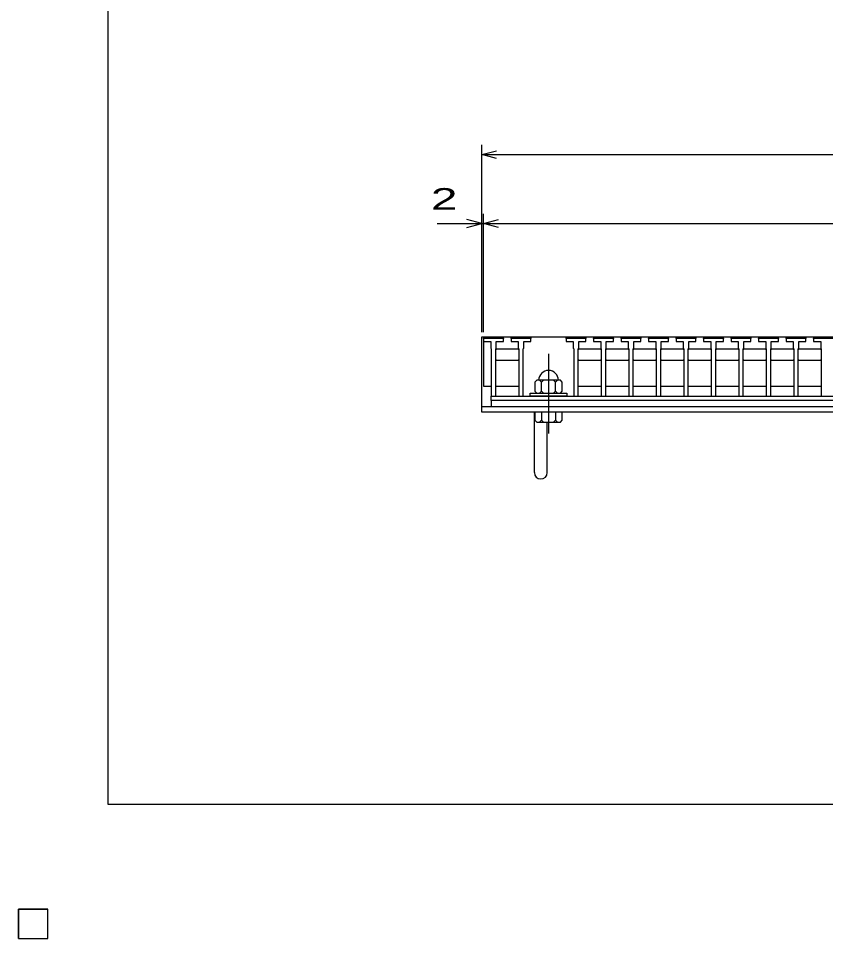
# Model space of a CAD drawing. Units: millimetres, scale not verified. Extents: x -1820 to 1731, y -1282 to 1054.
# Drawn here: x -1820 to -1001, y -1282 to -349 of the extents above; entities that cross this region are included whole.
import ezdxf
from ezdxf.enums import TextEntityAlignment as Align

# ---------------------------------------------------------------- set-up
doc = ezdxf.new("R2010")
doc.units = ezdxf.units.MM
doc.header["$LTSCALE"] = 10
doc.linetypes.add('CHAIN', pattern=[18.5, 12, -1.5, 3.5, -1.5])
for name, color, linetype, lineweight in [('0_2', 150, 'Continuous', 25), ('16', 3, 'Continuous', 25), ('19', 6, 'Continuous', 25), ('22', 2, 'Continuous', 25)]:
    doc.layers.add(name, color=color, linetype=linetype, lineweight=lineweight)
doc.styles.add('ベクトル', font='')
doc.styles.get('ベクトル').set_extended_font_data('ベクトル')

msp = doc.modelspace()

# ---------------------------------------------------------------- linework, layer by layer
at = {"layer": '0_2'}
for p, q in [((-1729, -1146.5), (-1729, 1053.5)), ((1731, -1146.5), (-1729, -1146.5))]:
    msp.add_line(p, q, dxfattribs=at)
at = {"layer": '16'}
for p, q in [((-1348, -673.5), (-1347.5, -672)), ((-1348, -672), (-352, -672)), ((-1348, -672), (-1348, -722)), ((-1347.5, -672), (-1344.6, -672)), ((-1344.6, -672), (-1344.1, -673.5)), ((-1339.95, -673.5), (-1339.45, -672)), ((-1339.45, -672), (-1336.55, -672)), ((-1336.55, -672), (-1336.05, -673.5)), ((-1331.9, -673.5), (-1331.4, -672)), ((-1331.4, -672), (-1328.5, -672)), ((-1328.5, -672), (-1328, -673.5)), ((-1320.1, -673.5), (-1319.6, -672)), ((-1319.6, -672), (-1316.7, -672)), ((-1316.7, -672), (-1316.2, -673.5)), ((-1312.05, -673.5), (-1311.55, -672)), ((-1311.55, -672), (-1308.65, -672)), ((-1308.65, -672), (-1308.15, -673.5)), ((-1304, -673.5), (-1303.5, -672)), ((-1303.5, -672), (-1300.6, -672)), ((-1300.6, -672), (-1300.1, -673.5)), ((-1264.3, -673.5), (-1263.8, -672)), ((-1263.8, -672), (-1260.9, -672)), ((-1260.9, -672), (-1260.4, -673.5)), ((-1256.25, -673.5), (-1255.75, -672)), ((-1255.75, -672), (-1252.85, -672)), ((-1252.85, -672), (-1252.35, -673.5)), ((-1248.2, -673.5), (-1247.7, -672)), ((-1247.7, -672), (-1244.8, -672)), ((-1244.8, -672), (-1244.3, -673.5)), ((-1236.4, -673.5), (-1235.9, -672)), ((-1235.9, -672), (-1233, -672)), ((-1233, -672), (-1232.5, -673.5)), ((-1228.35, -673.5), (-1227.85, -672)), ((-1227.85, -672), (-1224.95, -672)), ((-1224.95, -672), (-1224.45, -673.5)), ((-1220.3, -673.5), (-1219.8, -672)), ((-1219.8, -672), (-1216.9, -672)), ((-1216.9, -672), (-1216.4, -673.5)), ((-1208.5, -673.5), (-1208, -672)), ((-1208, -672), (-1205.1, -672)), ((-1205.1, -672), (-1204.6, -673.5)), ((-1200.45, -673.5), (-1199.95, -672)), ((-1199.95, -672), (-1197.05, -672)), ((-1197.05, -672), (-1196.55, -673.5)), ((-1192.4, -673.5), (-1191.9, -672)), ((-1191.9, -672), (-1189, -672)), ((-1189, -672), (-1188.5, -673.5)), ((-1180.6, -673.5), (-1180.1, -672)), ((-1180.1, -672), (-1177.2, -672)), ((-1177.2, -672), (-1176.7, -673.5)), ((-1172.55, -673.5), (-1172.05, -672)), ((-1172.05, -672), (-1169.15, -672)), ((-1169.15, -672), (-1168.65, -673.5)), ((-1164.5, -673.5), (-1164, -672)), ((-1164, -672), (-1161.1, -672)), ((-1161.1, -672), (-1160.6, -673.5)), ((-1152.7, -673.5), (-1152.2, -672)), ((-1152.2, -672), (-1149.3, -672)), ((-1149.3, -672), (-1148.8, -673.5)), ((-1144.65, -673.5), (-1144.15, -672)), ((-1144.15, -672), (-1141.25, -672)), ((-1141.25, -672), (-1140.75, -673.5)), ((-1136.6, -673.5), (-1136.1, -672)), ((-1136.1, -672), (-1133.2, -672)), ((-1133.2, -672), (-1132.7, -673.5)), ((-1124.8, -673.5), (-1124.3, -672)), ((-1124.3, -672), (-1121.4, -672)), ((-1121.4, -672), (-1120.9, -673.5)), ((-1116.75, -673.5), (-1116.25, -672)), ((-1116.25, -672), (-1113.35, -672)), ((-1113.35, -672), (-1112.85, -673.5)), ((-1108.7, -673.5), (-1108.2, -672)), ((-1108.2, -672), (-1105.3, -672)), ((-1105.3, -672), (-1104.8, -673.5)), ((-1096.9, -673.5), (-1096.4, -672)), ((-1096.4, -672), (-1093.5, -672)), ((-1093.5, -672), (-1093, -673.5)), ((-1088.85, -673.5), (-1088.35, -672)), ((-1088.35, -672), (-1085.45, -672)), ((-1085.45, -672), (-1084.95, -673.5)), ((-1080.8, -673.5), (-1080.3, -672)), ((-1080.3, -672), (-1077.4, -672)), ((-1077.4, -672), (-1076.9, -673.5)), ((-1069, -673.5), (-1068.5, -672)), ((-1068.5, -672), (-1065.6, -672)), ((-1065.6, -672), (-1065.1, -673.5)), ((-1060.95, -673.5), (-1060.45, -672)), ((-1060.45, -672), (-1057.55, -672)), ((-1057.55, -672), (-1057.05, -673.5)), ((-1052.9, -673.5), (-1052.4, -672)), ((-1052.4, -672), (-1049.5, -672)), ((-1049.5, -672), (-1049, -673.5)), ((-1041.1, -673.5), (-1040.6, -672)), ((-1040.6, -672), (-1037.7, -672)), ((-1037.7, -672), (-1037.2, -673.5)), ((-1033.05, -673.5), (-1032.55, -672)), ((-1032.55, -672), (-1029.65, -672)), ((-1029.65, -672), (-1029.15, -673.5)), ((-1025, -673.5), (-1024.5, -672)), ((-1024.5, -672), (-1021.6, -672)), ((-1021.6, -672), (-1021.1, -673.5)), ((-1013.2, -673.5), (-1012.7, -672)), ((-1012.7, -672), (-1009.8, -672)), ((-1009.8, -672), (-1009.3, -673.5)), ((-1005.15, -673.5), (-1004.65, -672)), ((-1004.65, -672), (-1001.75, -672)), ((-1001.75, -672), (-1001.25, -673.5)), ((-1348, -673.5), (-1348, -676.5)), ((-1328, -673.5), (-1348, -673.5)), ((-1348, -676.5), (-1340.75, -676.5)), ((-1340.75, -676.5), (-1340.75, -683.5)), ((-1335.25, -683.5), (-1335.25, -676.5)), ((-1335.25, -676.5), (-1328, -676.5)), ((-1328, -676.5), (-1328, -673.5)), ((-1320.1, -673.5), (-1320.1, -676.5)), ((-1300.1, -673.5), (-1320.1, -673.5)), ((-1320.1, -676.5), (-1312.85, -676.5)), ((-1312.85, -676.5), (-1312.85, -683.5)), ((-1307.35, -683.5), (-1307.35, -676.5)), ((-1307.35, -676.5), (-1300.1, -676.5)), ((-1300.1, -676.5), (-1300.1, -673.5)), ((-1264.3, -673.5), (-1264.3, -676.5)), ((-1244.3, -673.5), (-1264.3, -673.5)), ((-1264.3, -676.5), (-1257.05, -676.5)), ((-1257.05, -676.5), (-1257.05, -683.5)), ((-1251.55, -683.5), (-1251.55, -676.5)), ((-1251.55, -676.5), (-1244.3, -676.5)), ((-1244.3, -676.5), (-1244.3, -673.5)), ((-1236.4, -673.5), (-1236.4, -676.5)), ((-1216.4, -673.5), (-1236.4, -673.5)), ((-1236.4, -676.5), (-1229.15, -676.5)), ((-1229.15, -676.5), (-1229.15, -683.5)), ((-1223.65, -683.5), (-1223.65, -676.5)), ((-1223.65, -676.5), (-1216.4, -676.5)), ((-1216.4, -676.5), (-1216.4, -673.5)), ((-1208.5, -673.5), (-1208.5, -676.5)), ((-1188.5, -673.5), (-1208.5, -673.5)), ((-1208.5, -676.5), (-1201.25, -676.5)), ((-1201.25, -676.5), (-1201.25, -683.5)), ((-1195.75, -683.5), (-1195.75, -676.5)), ((-1195.75, -676.5), (-1188.5, -676.5)), ((-1188.5, -676.5), (-1188.5, -673.5)), ((-1180.6, -673.5), (-1180.6, -676.5)), ((-1160.6, -673.5), (-1180.6, -673.5)), ((-1180.6, -676.5), (-1173.35, -676.5)), ((-1173.35, -676.5), (-1173.35, -683.5)), ((-1167.85, -683.5), (-1167.85, -676.5)), ((-1167.85, -676.5), (-1160.6, -676.5)), ((-1160.6, -676.5), (-1160.6, -673.5)), ((-1152.7, -673.5), (-1152.7, -676.5)), ((-1132.7, -673.5), (-1152.7, -673.5)), ((-1152.7, -676.5), (-1145.45, -676.5)), ((-1145.45, -676.5), (-1145.45, -683.5)), ((-1139.95, -683.5), (-1139.95, -676.5)), ((-1139.95, -676.5), (-1132.7, -676.5)), ((-1132.7, -676.5), (-1132.7, -673.5)), ((-1124.8, -673.5), (-1124.8, -676.5)), ((-1104.8, -673.5), (-1124.8, -673.5)), ((-1124.8, -676.5), (-1117.55, -676.5)), ((-1117.55, -676.5), (-1117.55, -683.5)), ((-1112.05, -683.5), (-1112.05, -676.5)), ((-1112.05, -676.5), (-1104.8, -676.5)), ((-1104.8, -676.5), (-1104.8, -673.5)), ((-1096.9, -673.5), (-1096.9, -676.5)), ((-1076.9, -673.5), (-1096.9, -673.5)), ((-1096.9, -676.5), (-1089.65, -676.5)), ((-1089.65, -676.5), (-1089.65, -683.5)), ((-1084.15, -683.5), (-1084.15, -676.5)), ((-1084.15, -676.5), (-1076.9, -676.5)), ((-1076.9, -676.5), (-1076.9, -673.5)), ((-1069, -673.5), (-1069, -676.5)), ((-1049, -673.5), (-1069, -673.5)), ((-1069, -676.5), (-1061.75, -676.5)), ((-1061.75, -676.5), (-1061.75, -683.5)), ((-1056.25, -683.5), (-1056.25, -676.5)), ((-1056.25, -676.5), (-1049, -676.5)), ((-1049, -676.5), (-1049, -673.5)), ((-1041.1, -673.5), (-1041.1, -676.5)), ((-1021.1, -673.5), (-1041.1, -673.5)), ((-1041.1, -676.5), (-1033.85, -676.5)), ((-1033.85, -676.5), (-1033.85, -683.5)), ((-1028.35, -683.5), (-1028.35, -676.5)), ((-1028.35, -676.5), (-1021.1, -676.5)), ((-1021.1, -676.5), (-1021.1, -673.5)), ((-1013.2, -673.5), (-1013.2, -676.5)), ((-993.2, -673.5), (-1013.2, -673.5)), ((-1013.2, -676.5), (-1005.95, -676.5)), ((-1005.95, -676.5), (-1005.95, -683.5)), ((-1340.75, -683.5), (-1340.25, -684)), ((-1340.25, -684), (-1340.25, -732)), ((-1335.75, -684), (-1335.25, -683.5)), ((-1335.75, -732), (-1335.75, -684)), ((-1335.75, -685), (-1334.75, -684)), ((-1334.75, -684), (-1313.35, -684)), ((-1313.35, -684), (-1312.35, -685)), ((-1312.85, -683.5), (-1312.35, -684)), ((-1312.35, -684), (-1312.35, -732)), ((-1307.85, -684), (-1307.35, -683.5)), ((-1307.85, -732), (-1307.85, -684)), ((-1257.05, -683.5), (-1256.55, -684)), ((-1256.55, -684), (-1256.55, -732)), ((-1252.05, -684), (-1251.55, -683.5)), ((-1252.05, -732), (-1252.05, -684)), ((-1252.05, -685), (-1251.05, -684)), ((-1251.05, -684), (-1229.65, -684)), ((-1229.65, -684), (-1228.65, -685)), ((-1229.15, -683.5), (-1228.65, -684)), ((-1228.65, -684), (-1228.65, -732)), ((-1224.15, -684), (-1223.65, -683.5)), ((-1224.15, -732), (-1224.15, -684)), ((-1224.15, -685), (-1223.15, -684)), ((-1223.15, -684), (-1201.75, -684)), ((-1201.75, -684), (-1200.75, -685)), ((-1201.25, -683.5), (-1200.75, -684)), ((-1200.75, -684), (-1200.75, -732)), ((-1196.25, -684), (-1195.75, -683.5)), ((-1196.25, -732), (-1196.25, -684)), ((-1196.25, -685), (-1195.25, -684)), ((-1195.25, -684), (-1173.85, -684)), ((-1173.85, -684), (-1172.85, -685)), ((-1173.35, -683.5), (-1172.85, -684)), ((-1172.85, -684), (-1172.85, -732)), ((-1168.35, -684), (-1167.85, -683.5)), ((-1168.35, -732), (-1168.35, -684)), ((-1168.35, -685), (-1167.35, -684)), ((-1167.35, -684), (-1145.95, -684)), ((-1145.95, -684), (-1144.95, -685)), ((-1145.45, -683.5), (-1144.95, -684)), ((-1144.95, -684), (-1144.95, -732)), ((-1140.45, -684), (-1139.95, -683.5)), ((-1140.45, -732), (-1140.45, -684)), ((-1140.45, -685), (-1139.45, -684)), ((-1139.45, -684), (-1118.05, -684)), ((-1118.05, -684), (-1117.05, -685)), ((-1117.55, -683.5), (-1117.05, -684)), ((-1117.05, -684), (-1117.05, -732)), ((-1112.55, -684), (-1112.05, -683.5)), ((-1112.55, -732), (-1112.55, -684)), ((-1112.55, -685), (-1111.55, -684)), ((-1111.55, -684), (-1090.15, -684)), ((-1090.15, -684), (-1089.15, -685)), ((-1089.65, -683.5), (-1089.15, -684)), ((-1089.15, -684), (-1089.15, -732)), ((-1084.65, -684), (-1084.15, -683.5)), ((-1084.65, -732), (-1084.65, -684)), ((-1084.65, -685), (-1083.65, -684)), ((-1083.65, -684), (-1062.25, -684)), ((-1062.25, -684), (-1061.25, -685)), ((-1061.75, -683.5), (-1061.25, -684)), ((-1061.25, -684), (-1061.25, -732)), ((-1056.75, -684), (-1056.25, -683.5)), ((-1056.75, -732), (-1056.75, -684)), ((-1056.75, -685), (-1055.75, -684)), ((-1055.75, -684), (-1034.35, -684)), ((-1034.35, -684), (-1033.35, -685)), ((-1033.85, -683.5), (-1033.35, -684)), ((-1033.35, -684), (-1033.35, -732)), ((-1028.85, -684), (-1028.35, -683.5)), ((-1028.85, -732), (-1028.85, -684)), ((-1028.85, -685), (-1027.85, -684)), ((-1027.85, -684), (-1006.45, -684)), ((-1006.45, -684), (-1005.45, -685)), ((-1005.95, -683.5), (-1005.45, -684)), ((-1005.45, -684), (-1005.45, -732)), ((-1334.75, -696), (-1335.75, -695)), ((-1313.35, -696), (-1334.75, -696)), ((-1312.35, -695), (-1313.35, -696)), ((-1251.05, -696), (-1252.05, -695)), ((-1229.65, -696), (-1251.05, -696)), ((-1228.65, -695), (-1229.65, -696)), ((-1223.15, -696), (-1224.15, -695)), ((-1201.75, -696), (-1223.15, -696)), ((-1200.75, -695), (-1201.75, -696)), ((-1195.25, -696), (-1196.25, -695)), ((-1173.85, -696), (-1195.25, -696)), ((-1172.85, -695), (-1173.85, -696)), ((-1167.35, -696), (-1168.35, -695)), ((-1145.95, -696), (-1167.35, -696)), ((-1144.95, -695), (-1145.95, -696)), ((-1139.45, -696), (-1140.45, -695)), ((-1118.05, -696), (-1139.45, -696)), ((-1117.05, -695), (-1118.05, -696)), ((-1111.55, -696), (-1112.55, -695)), ((-1090.15, -696), (-1111.55, -696)), ((-1089.15, -695), (-1090.15, -696)), ((-1083.65, -696), (-1084.65, -695)), ((-1062.25, -696), (-1083.65, -696)), ((-1061.25, -695), (-1062.25, -696)), ((-1055.75, -696), (-1056.75, -695)), ((-1034.35, -696), (-1055.75, -696)), ((-1033.35, -695), (-1034.35, -696)), ((-1027.85, -696), (-1028.85, -695)), ((-1006.45, -696), (-1027.85, -696)), ((-1005.45, -695), (-1006.45, -696)), ((-1294.2, -716), (-1296.2, -718)), ((-1296.2, -718), (-1296.2, -727)), ((-1270.2, -716), (-1294.2, -716)), ((-1289.2, -718), (-1291.2, -716)), ((-1287.2, -716), (-1289.2, -718)), ((-1289.2, -727), (-1289.2, -718)), ((-1275.2, -718), (-1277.2, -716)), ((-1273.2, -716), (-1275.2, -718)), ((-1275.2, -727), (-1275.2, -718)), ((-1268.2, -718), (-1270.2, -716)), ((-1268.2, -727), (-1268.2, -718)), ((-1348, -722), (-1340.25, -722)), ((-1335.75, -722), (-1312.35, -722)), ((-1296.2, -727), (-1294.2, -729)), ((-1291.2, -729), (-1289.2, -727)), ((-1289.2, -727), (-1287.2, -729)), ((-1277.2, -729), (-1275.2, -727)), ((-1275.2, -727), (-1273.2, -729)), ((-1270.2, -729), (-1268.2, -727)), ((-1252.05, -722), (-1228.65, -722)), ((-1224.15, -722), (-1200.75, -722)), ((-1196.25, -722), (-1172.85, -722)), ((-1168.35, -722), (-1144.95, -722)), ((-1140.45, -722), (-1117.05, -722)), ((-1112.55, -722), (-1089.15, -722)), ((-1084.65, -722), (-1061.25, -722)), ((-1056.75, -722), (-1033.35, -722)), ((-1028.85, -722), (-1005.45, -722)), ((-1340.25, -732), (-1335.75, -732)), ((-1340.25, -732), (-359.75, -732)), ((-1340.25, -736.5), (-1340.25, -732)), ((-359.75, -736.5), (-1340.25, -736.5)), ((-1340.25, -736.5), (-1340.25, -742.5)), ((-1312.35, -732), (-1307.85, -732)), ((-1300.7, -732), (-1300.7, -729)), ((-1300.7, -729), (-1263.7, -729)), ((-1263.7, -732), (-1300.7, -732)), ((-1263.7, -729), (-1263.7, -732)), ((-1256.55, -732), (-1252.05, -732)), ((-1228.65, -732), (-1224.15, -732)), ((-1200.75, -732), (-1196.25, -732)), ((-1172.85, -732), (-1168.35, -732)), ((-1144.95, -732), (-1140.45, -732)), ((-1117.05, -732), (-1112.55, -732)), ((-1089.15, -732), (-1084.65, -732)), ((-1061.25, -732), (-1056.75, -732)), ((-1033.35, -732), (-1028.85, -732)), ((-1005.45, -732), (-1000.95, -732)), ((-1340.25, -742.5), (-359.75, -742.5)), ((-1820, -1252.5), (-1790, -1252.5)), ((-1820, -1282.5), (-1820, -1252.5)), ((-1820, -1252.5), (-1790, -1252.5)), ((-1820, -1282.5), (-1820, -1252.5)), ((-1820, -1252.5), (-1790, -1252.5)), ((-1820, -1282.5), (-1820, -1252.5)), ((-1820, -1252.5), (-1790, -1252.5)), ((-1820, -1282.5), (-1820, -1252.5)), ((-1820, -1252.5), (-1790, -1252.5)), ((-1820, -1282.5), (-1820, -1252.5)), ((-1790, -1282.5), (-1790, -1252.5)), ((-1790, -1282.5), (-1790, -1252.5)), ((-1790, -1282.5), (-1790, -1252.5)), ((-1790, -1282.5), (-1790, -1252.5)), ((-1790, -1282.5), (-1790, -1252.5)), ((-1820, -1282.5), (-1790, -1282.5)), ((-1820, -1282.5), (-1790, -1282.5)), ((-1820, -1282.5), (-1790, -1282.5)), ((-1820, -1282.5), (-1790, -1282.5)), ((-1820, -1282.5), (-1790, -1282.5))]:
    msp.add_line(p, q, dxfattribs=at)
at = {"layer": '16', "linetype": 'CHAIN'}
msp.add_line((-1282.2, -689), (-1282.2, -770), dxfattribs=at)
at = {"layer": '16'}
msp.add_arc((-1282.2, -716), 10, 0, 180, dxfattribs=at)
at = {"layer": '19'}
for p, q in [((-1350, -742.5), (-1350, -672)), ((-1350, -672), (-1348, -672)), ((-1350, -742.5), (-350, -742.5)), ((-1350, -748.5), (-1350, -742.5)), ((-350, -748.5), (-1350, -748.5)), ((-1296.5, -809.61), (-1296.5, -748.5)), ((-1296.2, -748.5), (-1296.2, -756.5)), ((-1268.2, -748.5), (-1296.2, -748.5)), ((-1289.2, -748.5), (-1289.2, -756.5)), ((-1275.2, -748.5), (-1275.2, -756.5)), ((-1268.2, -756.5), (-1268.2, -748.5)), ((-1296.2, -756.5), (-1294.2, -758.5)), ((-1294.2, -758.5), (-1270.2, -758.5)), ((-1289.2, -756.5), (-1291.2, -758.5)), ((-1287.2, -758.5), (-1289.2, -756.5)), ((-1283.5, -809.61), (-1283.5, -758.5)), ((-1275.2, -756.5), (-1277.2, -758.5)), ((-1273.2, -758.5), (-1275.2, -756.5)), ((-1270.2, -758.5), (-1268.2, -756.5))]:
    msp.add_line(p, q, dxfattribs=at)
msp.add_arc((-1290, -809.61), 6.5, 180, 0, dxfattribs=at)
at = {"layer": '22', "color": 4}
for p, q in [((-1350, -667), (-1350, -477)), ((-1350, -487), (-1335, -483)), ((-1335, -491), (-1350, -487)), ((-1350, -487), (-350, -487)), ((-1350, -667), (-1350, -547)), ((-1348, -667), (-1348, -547)), ((-1395, -557), (-1350, -557)), ((-1350, -557), (-1365, -553)), ((-1365, -561), (-1350, -557)), ((-1350, -557), (-1348, -557)), ((-1348, -557), (-1333, -553)), ((-1333, -561), (-1348, -557)), ((-1348, -557), (-352, -557))]:
    msp.add_line(p, q, dxfattribs=at)
at = {"layer": '22'}
for p, q in [((-1790, -1252.5), (-1820, -1252.5)), ((-1820, -1252.5), (-1820, -1282.5)), ((-1790, -1252.5), (-1820, -1252.5)), ((-1820, -1252.5), (-1820, -1282.5)), ((-1790, -1252.5), (-1820, -1252.5)), ((-1820, -1252.5), (-1820, -1282.5)), ((-1790, -1282.5), (-1790, -1252.5)), ((-1790, -1282.5), (-1790, -1252.5)), ((-1790, -1282.5), (-1790, -1252.5)), ((-1820, -1282.5), (-1790, -1282.5)), ((-1820, -1282.5), (-1790, -1282.5)), ((-1820, -1282.5), (-1790, -1282.5))]:
    msp.add_line(p, q, dxfattribs=at)

# ---------------------------------------------------------------- texts
at = {"layer": '22', "style": 'ベクトル', "width": 1.65}
msp.add_text(' 2 ', height=21.99, dxfattribs=at).set_placement((-1415, -532), align=Align.MIDDLE_LEFT)

doc.saveas('drawing.dxf')
